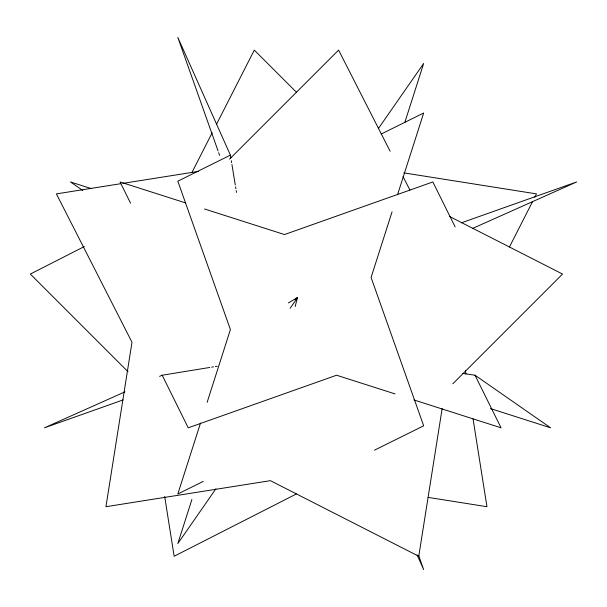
<?xml version="1.0" encoding="UTF-8"?>
<svg xmlns="http://www.w3.org/2000/svg" width="607" height="607" viewBox="0 0 607 607"><rect width="100%" height="100%" fill="white"/><g stroke="black" fill="none" stroke-linecap="round" stroke-linejoin="round"><path stroke-width="0.91" d="M442.146 408.617L418.762 556.255L270.403 480.661L105.944 506.708L131.992 342.249L56.398 193.891L120.869 183.678M295.146 306.558L297.498 297.521L288.386 302.939M200.522 423.011L177.821 494.007L203.269 481.404M207.131 402.342L230.41 329.548L177.821 181.19L230.41 155.142L177.821 37.399L218.057 150.908M191.903 499.515L177.821 543.553L215.925 488.787M404.71 122.758L423.671 63.447L378.593 128.244M392.061 211.851L371.082 277.452L423.671 425.811L374.473 450.182M397.524 194.771L423.678 112.993L381.264 134.003M192.024 172.327L212.207 132.713M216.509 124.283L254.303 50.1L296.444 92.249M509.44 246.996L532.635 201.478M534.782 197.26L536.497 193.891L403.814 172.874M290.138 308.273L297.567 297.68M229.552 159.148L338.592 50.1L390.134 151.257M452.837 383.768L562.545 274.053L449.59 216.502M294.759 299.737L297.498 297.521M84.297 246.563L30.35 274.053L128.024 371.727M296.368 493.969L174.141 556.255L164.664 496.45M472.762 228.361L576.65 181.956L461.358 222.83M124.966 391.849L44.455 427.814L123.1 399.93M159.595 376.378L162.19 375.217L209.779 367.463M211.646 367.159L213.512 366.856M215.379 366.552L217.245 366.249M122.743 183.382L198.428 171.394M462.86 373.434L475.008 375.217L550.602 427.814L490.388 408.557M428.087 497.383L486.951 506.708L473.043 418.868M185.651 202.935L120.049 181.956L130.551 203.163M204.521 208.975L284.501 234.552L432.859 181.956L455.129 226.912M91.171 188.565L70.503 181.956L82.84 190.545M395.013 393.897L336.597 375.217L188.238 427.814L162.19 375.217M413.883 399.937L501.056 427.814L475.008 375.217M403.018 176.546L409.892 190.029M417.1 554.881L423.678 569.601L418.602 555.299M218.687 152.691L219.643 155.377M230.41 155.142L230.865 157.941M231.328 160.741L231.631 162.608M231.935 164.474L235.281 184.998M235.584 186.865L235.888 188.731M236.191 190.598L236.495 192.465M465.349 370.285L465.941 374.018"/></g></svg>
